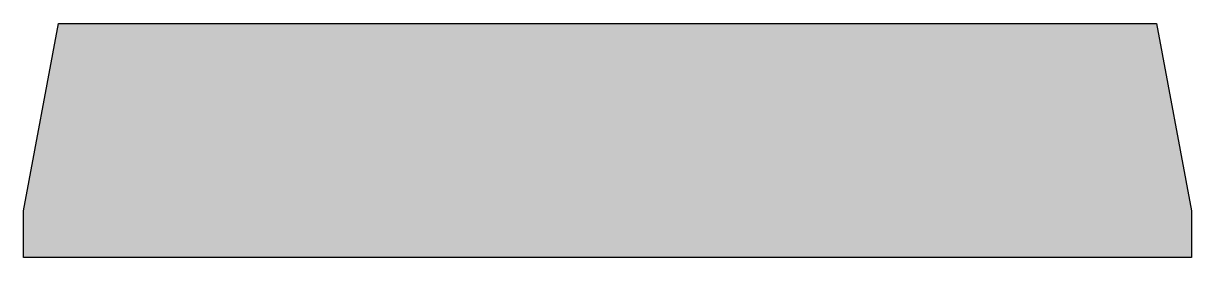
# Model space of a CAD drawing. Header units: metres. Extents: x -0.5 to 0, y -0.02 to 0.08.
import ezdxf

# ---------------------------------------------------------------- set-up
doc = ezdxf.new("R2010")
doc.units = ezdxf.units.M

msp = doc.modelspace()

# ---------------------------------------------------------------- hatches: boundary and pattern name
h = msp.add_hatch(color=254)
h.dxf.hatch_style = 1
h.paths.add_polyline_path([(-0.5, 0), (-0.485, 0.08), (-0.015, 0.08), (0, 0), (0, -0.02), (-0.5, -0.02)])

# ---------------------------------------------------------------- linework, layer by layer
msp.add_lwpolyline([(-0.5, 0), (-0.485, 0.08), (-0.015, 0.08), (0, 0), (0, -0.02), (-0.5, -0.02)], close=True)

doc.saveas('drawing.dxf')
